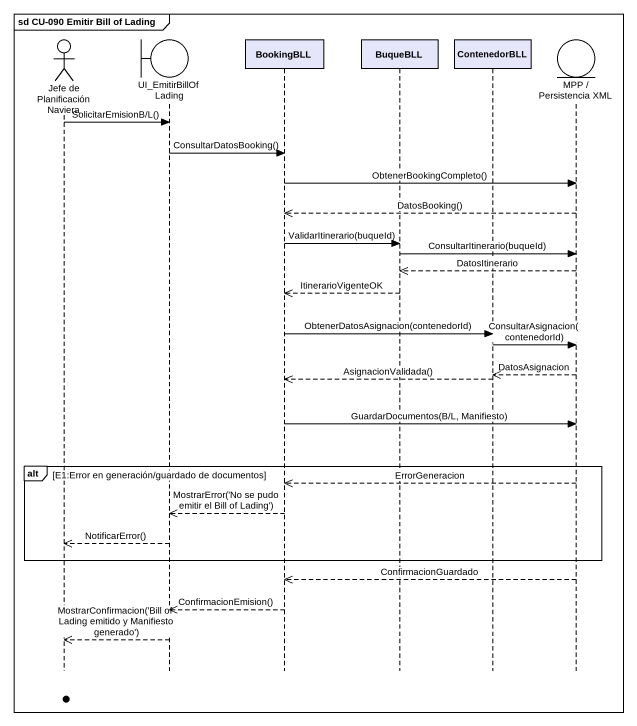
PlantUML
@startuml
mainframe sd CU-090 Emitir Bill of Lading
hide footbox
actor "Jefe de Planificación Naviera" as Jefe_de_Planificación
boundary UI_EmitirBillOfLading
participant BookingBLL #E6E6FA
participant BuqueBLL #E6E6FA
participant ContenedorBLL #E6E6FA
entity "MPP / Persistencia XML" as MPP_Persistencia_XML

Jefe_de_Planificación -> UI_EmitirBillOfLading : SolicitarEmisionB/L()
UI_EmitirBillOfLading -> BookingBLL : ConsultarDatosBooking()
BookingBLL -> MPP_Persistencia_XML : ObtenerBookingCompleto()
MPP_Persistencia_XML -->> BookingBLL : DatosBooking()
BookingBLL -> BuqueBLL : ValidarItinerario(buqueId)
BuqueBLL -> MPP_Persistencia_XML : ConsultarItinerario(buqueId)
MPP_Persistencia_XML -->> BuqueBLL : DatosItinerario
BuqueBLL -->> BookingBLL : ItinerarioVigenteOK
BookingBLL -> ContenedorBLL : ObtenerDatosAsignacion(contenedorId)
ContenedorBLL -> MPP_Persistencia_XML : ConsultarAsignacion(contenedorId)
MPP_Persistencia_XML -->> ContenedorBLL : DatosAsignacion
ContenedorBLL -->> BookingBLL : AsignacionValidada()
BookingBLL -> MPP_Persistencia_XML : GuardarDocumentos(B/L, Manifiesto)
alt E1:Error en generación/guardado de documentos
  MPP_Persistencia_XML -->> BookingBLL : ErrorGeneracion
  BookingBLL -->> UI_EmitirBillOfLading : MostrarError('No se pudo emitir el Bill of Lading')
  UI_EmitirBillOfLading -->> Jefe_de_Planificación : NotificarError()
end
MPP_Persistencia_XML -->> BookingBLL : ConfirmacionGuardado
BookingBLL -->> UI_EmitirBillOfLading : ConfirmacionEmision()
UI_EmitirBillOfLading -->> Jefe_de_Planificación : MostrarConfirmacion('Bill of Lading emitido y Manifiesto generado')
@enduml
